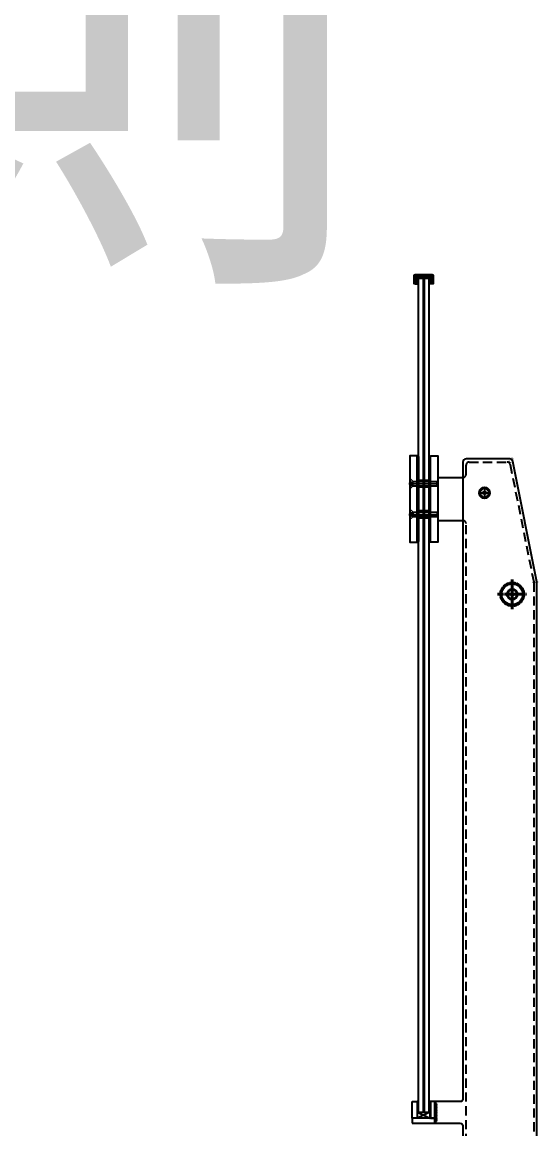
# Model space of a CAD drawing. Extents: x -3378 to 102197, y -3799 to 48702.
# Drawn here: x 55357 to 56193, y 9809 to 11608 of the extents above; entities that cross this region are included whole.
import ezdxf
from ezdxf.enums import TextEntityAlignment as Align

# ---------------------------------------------------------------- set-up
doc = ezdxf.new("R2010")
doc.units = 0
for name, pattern in [('1', [8, 4, 4]), ('ACAD_ISO02W100', [15, 12, -3]), ('CENTER', [2, 1.25, -0.25, 0.25, -0.25]), ('CENTER2', [28.575, 19.05, -3.175, 3.175, -3.175]), ('DIVIDE', [1.25, 0.5, -0.25, 0, -0.25, 0, -0.25]), ('HIDDEN', [0.375, 0.25, -0.125])]:
    doc.linetypes.add(name, pattern=pattern)
for name, color, linetype in [('17矽利康187', 187, 'Continuous'), ('7-GL-0', 6, 'Continuous'), ('ANGLE', 3, 'Continuous'), ('BCM-DIM', 54, 'Continuous'), ('cen', 1, 'CENTER2'), ('CENTER', 4, 'CENTER'), ('D04$0$Annotation', 7, 'Continuous'), ('不鏽鋼板S.S.PANEL', 30, 'Continuous'), ('金屬面材 METAL PANEL', 2, 'Continuous'), ('隱藏線 HIDDEN', 8, 'HIDDEN')]:
    doc.layers.add(name, color=color, linetype=linetype)
doc.layers.add('不顯示', color=254, linetype='Continuous', plot=False)
for name, color, linetype, lineweight in [('粗实线', 7, 'Continuous', 40), ('虚线', 6, 'HIDDEN', 13), ('（粗实线0.35)', 7, '1', 40)]:
    doc.layers.add(name, color=color, linetype=linetype, lineweight=lineweight)
doc.styles.add('marco6', font='arial.ttf', dxfattribs={"height": 0.3})

# ---------------------------------------------------------------- blocks, each defined once
blk = doc.blocks.new('M8对拧螺钉CF1')
at = {"color": 7, "lineweight": 9, "flags": 128}
blk.add_lwpolyline([(-2.5, -1.4), (0, -2.9), (2.5, -1.4), (2.5, 1.4), (0, 2.9), (-2.5, 1.4)], close=True, dxfattribs=at)
at = {"color": 7, "lineweight": 9}
blk.add_circle((0, 0), 2.89, dxfattribs=at)
at = {"layer": 'cen', "color": 1, "linetype": 'CENTER', "ltscale": 0.5}
for p, q in [((-9.7, 0), (9.7, 0)), ((0, 9.7), (0, -9.7))]:
    blk.add_line(p, q, dxfattribs=at)
at = {"layer": '（粗实线0.35)'}
blk.add_circle((0, 0), 8, dxfattribs=at)
blk = doc.blocks.new('*U219')
at = {"layer": 'D04$0$Annotation', "color": 8}
for centre, end in [((4, 0), 180), ((8, 0), 120), ((12, 0), 120), ((16, 0), 120), ((20, 0), 120), ((24, 0), 120), ((28, 0), 120), ((32, 0), 120), ((36, 0), 120), ((40, 0), 120), ((44, 0), 120), ((48, 0), 120), ((52, 0), 120), ((56, 0), 120)]:
    blk.add_arc(centre, 4, 0, end, dxfattribs=at)
blk = doc.blocks.new('*U296')
at = {"color": 6, "linetype": 'ACAD_ISO02W100', "lineweight": 9, "ltscale": 0.12}
for p, q in [((0, 8), (1, 8)), ((0, -8), (0, 8)), ((0, 2.9), (3, 2.9)), ((0, 1.4), (3, 1.4)), ((1, -8), (1, 8)), ((1, 8), (5, 4)), ((3, 2.9), (4.7, 0)), ((3, -2.9), (4.7, 0)), ((5, 4), (44.2, 4)), ((5, 4), (5, -4)), ((5, 4), (5.7, 3.2)), ((5, 3.2), (45, 3.2)), ((5.7, -4), (5.7, 4)), ((44.2, 4), (45, 3.2)), ((44.2, -4), (44.2, 4)), ((45, 3.2), (45, -3.3)), ((0, -1.5), (3, -1.5)), ((0, -2.9), (3, -2.9)), ((0, -8), (1, -8)), ((1, -8), (5, -4)), ((5, -3.3), (45, -3.3)), ((5, -4), (5.7, -3.3)), ((5, -4), (44.2, -4)), ((44.2, -4), (45, -3.3))]:
    blk.add_line(p, q, dxfattribs=at)
for centre, radius, start, end in [((1.9, 2.2), 1.32, 326.6933, 33.3067), ((1.3, 0), 2.26, 320.1408, 39.8592), ((1.9, -2.2), 1.32, 326.6933, 33.3067)]:
    blk.add_arc(centre, radius, start, end, dxfattribs=at)
at = {"layer": 'CENTER', "color": 1, "linetype": 'CENTER', "ltscale": 0.5}
blk.add_line((-1.6, 0), (46.4, 0), dxfattribs=at)
blk = doc.blocks.new('*U297')
at = {"color": 6, "linetype": 'ACAD_ISO02W100', "lineweight": 9, "ltscale": 0.12}
for p, q in [((0, 8), (1, 8)), ((0, -8), (0, 8)), ((0, 2.9), (3, 2.9)), ((0, 1.4), (3, 1.4)), ((1, -8), (1, 8)), ((1, 8), (5, 4)), ((3, 2.9), (4.7, 0)), ((3, -2.9), (4.7, 0)), ((5, 4), (44.2, 4)), ((5, 4), (5, -4)), ((5, 4), (5.7, 3.2)), ((5, 3.2), (45, 3.2)), ((5.7, -4), (5.7, 4)), ((44.2, 4), (45, 3.2)), ((44.2, -4), (44.2, 4)), ((45, 3.2), (45, -3.3)), ((0, -1.5), (3, -1.5)), ((0, -2.9), (3, -2.9)), ((0, -8), (1, -8)), ((1, -8), (5, -4)), ((5, -3.3), (45, -3.3)), ((5, -4), (5.7, -3.3)), ((5, -4), (44.2, -4)), ((44.2, -4), (45, -3.3))]:
    blk.add_line(p, q, dxfattribs=at)
for centre, radius, start, end in [((1.9, 2.2), 1.32, 326.6933, 33.3067), ((1.3, 0), 2.26, 320.1408, 39.8592), ((1.9, -2.2), 1.32, 326.6933, 33.3067)]:
    blk.add_arc(centre, radius, start, end, dxfattribs=at)
at = {"layer": 'CENTER', "color": 1, "linetype": 'CENTER', "ltscale": 0.5}
blk.add_line((-1.6, 0), (46.4, 0), dxfattribs=at)

msp = doc.modelspace()

# ---------------------------------------------------------------- hatches: boundary and pattern name
at = {"layer": '17矽利康187'}
h = msp.add_hatch(dxfattribs=at)
h.set_pattern_fill('ANSI37', color=256, scale=25.4)
h.set_pattern_definition([(45, (61350.1867, -1046465.6748), (-2.24506403, 2.24506403), []), (135, (61350.1867, -1046465.6748), (-2.24506403, -2.24506403), [])])
h.paths.add_polyline_path([(56000.66, 9853.086), (55998.68, 9853.086), (55998.68, 9836.086), (56000.66, 9836.086), (56000.66, 9839.886)])
h.paths.add_polyline_path([(56020.18, 9853.086), (56018.18, 9853.086), (56018.18, 9839.886), (56018.18, 9836.086), (56020.18, 9836.086)])
at = {"layer": 'BCM-DIM', "linetype": 'Continuous'}
h = msp.add_hatch(dxfattribs=at)
h.set_pattern_fill('ANSI37', color=256, scale=20)
h.set_pattern_definition([(45, (-915.2262, -1068695.507), (-1.767766953, 1.767766953), []), (135, (-915.2262, -1068695.507), (-1.767766953, -1.767766953), [])])
h.paths.add_polyline_path([(56018.18, 11182.886), (56023.18, 11182.886), (56023.18, 11196.386), (55995.66, 11196.386), (55995.66, 11182.886), (56000.66, 11182.886), (56000.66, 11191.386), (56018.18, 11191.386)])

# ---------------------------------------------------------------- linework, layer by layer
at = {"layer": '17矽利康187', "elevation": 0}
for points in [[(56000.66, 9853.086), (55998.68, 9853.086), (55998.68, 9836.086), (56000.66, 9836.086), (56000.66, 9840.086)], [(56020.18, 9853.086), (56018.18, 9853.086), (56018.18, 9836.086), (56018.18, 9836.086), (56020.18, 9836.086)]]:
    msp.add_lwpolyline(points, close=True, dxfattribs=at)
at = {"layer": '17矽利康187', "color": 254, "elevation": 0}
msp.add_lwpolyline([(55999.43, 9836.086), (56019.43, 9836.086), (56019.43, 9826.086), (55999.43, 9826.086)], close=True, dxfattribs=at)
for points in [[(55999.43, 9836.086), (56019.43, 9826.086)], [(56019.43, 9836.086), (55999.43, 9826.086)]]:
    msp.add_lwpolyline(points, dxfattribs=at)
at = {"layer": '7-GL-0'}
for p, q in [((56008.66, 11191.386, 0), (56008.66, 10035.966, 0)), ((56010.18, 11191.386, 0), (56010.18, 10035.966, 0)), ((56008.66, 10035.966, 0), (56008.66, 9836.086, 0)), ((56010.18, 10035.966, 0), (56010.18, 9836.086, 0))]:
    msp.add_line(p, q, dxfattribs=at)
at = {"layer": '7-GL-0', "elevation": 0}
for points in [[(56018.18, 10035.966), (56018.18, 11191.386), (56000.66, 11191.386), (56000.66, 10035.966)], [(56000.66, 10035.966), (56000.66, 9836.086), (56018.18, 9836.086), (56018.18, 10035.966)]]:
    msp.add_lwpolyline(points, dxfattribs=at)
at = {"layer": 'ANGLE', "elevation": 0}
msp.add_lwpolyline([(55995.66, 11182.886), (55994.16, 11182.886), (55994.16, 11196.386, -0.41421356), (55995.66, 11197.886), (56023.18, 11197.886, -0.41421356), (56024.68, 11196.386), (56024.68, 11182.886), (56023.18, 11182.886), (56023.18, 11196.386), (55995.66, 11196.386)], format="xyb", close=True, dxfattribs=at)
at = {"layer": 'BCM-DIM', "linetype": 'Continuous'}
for p, q in [((55995.66, 11182.886, 0), (56000.66, 11182.886, 0)), ((56023.18, 11182.886, 0), (56018.18, 11182.886, 0))]:
    msp.add_line(p, q, dxfattribs=at)
at = {"layer": '不鏽鋼板S.S.PANEL'}
for p, q in [((56032.18, 10868.086, 0), (56073.18, 10868.086, 0)), ((56032.18, 10798.086, 0), (56073.18, 10798.086, 0))]:
    msp.add_line(p, q, dxfattribs=at)
at = {"layer": '不鏽鋼板S.S.PANEL', "elevation": 0}
for points in [[(55998.68, 10903.086), (55986.68, 10903.086), (55986.68, 10763.086), (55998.68, 10763.086)], [(56000.68, 10764.086), (55998.68, 10764.086), (55998.68, 10902.086), (56000.68, 10902.086)], [(56018.18, 10764.086), (56020.18, 10764.086), (56020.18, 10902.086), (56018.18, 10902.086)], [(56020.18, 10903.086), (56032.18, 10903.086), (56032.18, 10763.086), (56020.18, 10763.086)], [(56000.68, 10863.836), (56018.18, 10863.836), (56018.18, 10852.336), (56000.68, 10852.336)], [(56000.68, 10802.336), (56018.18, 10802.336), (56018.18, 10813.836), (56000.68, 10813.836)]]:
    msp.add_lwpolyline(points, close=True, dxfattribs=at)
for points in [[(56193.18, 9718.086), (56193.18, 10697.59, 0.04938899), (56193.083, 10698.571), (56153.984, 10894.066, 0.35751077), (56149.081, 10898.086), (56078.18, 10898.086, 0.41421356), (56073.18, 10893.086), (56073.18, 9858.086, -0.41421356), (56068.18, 9853.086), (56028.18, 9853.086)], [(56028.18, 9818.086), (56068.18, 9818.086, -0.41421356), (56073.18, 9813.086), (56073.18, 9718.086)]]:
    msp.add_lwpolyline(points, format="xyb", dxfattribs=at)
at = {"layer": '不鏽鋼板S.S.PANEL'}
for radius in [19.05, 18.5, 18.5, 18, 17.05]:
    msp.add_circle((56153.18, 10678.086, 0), radius, dxfattribs=at)
at = {"layer": '粗实线', "color": 50, "linetype": 'DIVIDE', "ltscale": 0.01}
for p, q in [((56147.482, 10893.086, 0), (56149.081, 10893.086, 0)), ((56149.081, 10893.086, 0), (56149.395, 10891.518, 0)), ((56151.581, 10898.086, 0), (56153.18, 10898.086, 0)), ((56153.18, 10898.086, 0), (56153.494, 10896.518, 0)), ((56188.142, 10697.78, 0), (56188.18, 10697.59, 0)), ((56188.18, 10697.59, 0), (56188.18, 10697.397, 0)), ((56193.142, 10698.275, 0), (56193.18, 10698.086, 0)), ((56193.18, 10698.086, 0), (56193.18, 10697.892, 0))]:
    msp.add_line(p, q, dxfattribs=at)
at = {"layer": '粗实线', "color": 1, "linetype": 'CENTER', "ltscale": 0.8}
for p, q in [((56153.18, 10654.086, 0), (56153.18, 10702.086, 0)), ((56129.18, 10678.086, 0), (56177.18, 10678.086, 0))]:
    msp.add_line(p, q, dxfattribs=at)
at = {"layer": '粗实线'}
msp.add_line((56028.18, 9818.086, 0), (56028.18, 9853.086, 0), dxfattribs=at)
at = {"layer": '虚线', "ltscale": 36, "elevation": 0}
msp.add_lwpolyline([(56073.18, 9853.086), (56073.18, 9853.086)], close=True, dxfattribs=at)
at = {"layer": '虚线', "ltscale": 16}
msp.add_circle((56153.18, 10678.086, 0), 20, dxfattribs=at)
at = {"layer": '金屬面材 METAL PANEL', "ltscale": 15, "elevation": 0}
for points in [[(55990.68, 9853.086), (55998.68, 9853.086), (55998.68, 9826.086), (55990.68, 9826.086)], [(56028.18, 9853.086), (56020.18, 9853.086), (56020.18, 9826.086), (56028.18, 9826.086)], [(55990.68, 9818.086), (56028.18, 9818.086), (56028.18, 9826.086), (55990.68, 9826.086)]]:
    msp.add_lwpolyline(points, close=True, dxfattribs=at)
at = {"layer": '隱藏線 HIDDEN', "linetype": 'HIDDEN', "ltscale": 60, "elevation": 0}
for points in [[(56073.18, 10868.086), (56073.18, 10868.086, 0.41421356), (56078.18, 10873.086), (56078.18, 10888.086, -0.41421356), (56083.18, 10893.086), (56144.982, 10893.086, -0.35751077), (56149.885, 10889.066), (56188.083, 10698.076, -0.04938899), (56188.18, 10697.095), (56188.18, 9718.086)], [(56078.18, 9718.086), (56078.18, 10793.086, 0.41421356), (56073.18, 10798.086), (56073.18, 10798.086)]]:
    msp.add_lwpolyline(points, format="xyb", dxfattribs=at)

# ---------------------------------------------------------------- block references
for p in [(56108.18, 10843.086, 0), (56153.18, 10678.086, 0)]:
    msp.add_blockref('M8对拧螺钉CF1', p)
at = {"layer": 'D04$0$Annotation', "xscale": -0.5, "yscale": 0.5, "zscale": 0.5000000000004547, "rotation": 270}
msp.add_blockref('*U219', (56028.18, 9820.586, 0), dxfattribs=at)
at = {"layer": '（粗实线0.35)'}
msp.add_blockref('*U296', (55986.68, 10858.086, 0), dxfattribs=at)
at = {"layer": '（粗实线0.35)', "xscale": -1, "rotation": 180}
msp.add_blockref('*U297', (55986.68, 10808.086, 0), dxfattribs=at)

# ---------------------------------------------------------------- texts
at = {"layer": '不顯示', "color": 20, "linetype": 'HIDDEN', "ltscale": 50, "style": 'marco6'}
msp.add_text('南側', height=750, dxfattribs=at).set_placement((53875.698, 11640.973, 0), align=Align.MIDDLE_LEFT)

doc.saveas('drawing.dxf')
